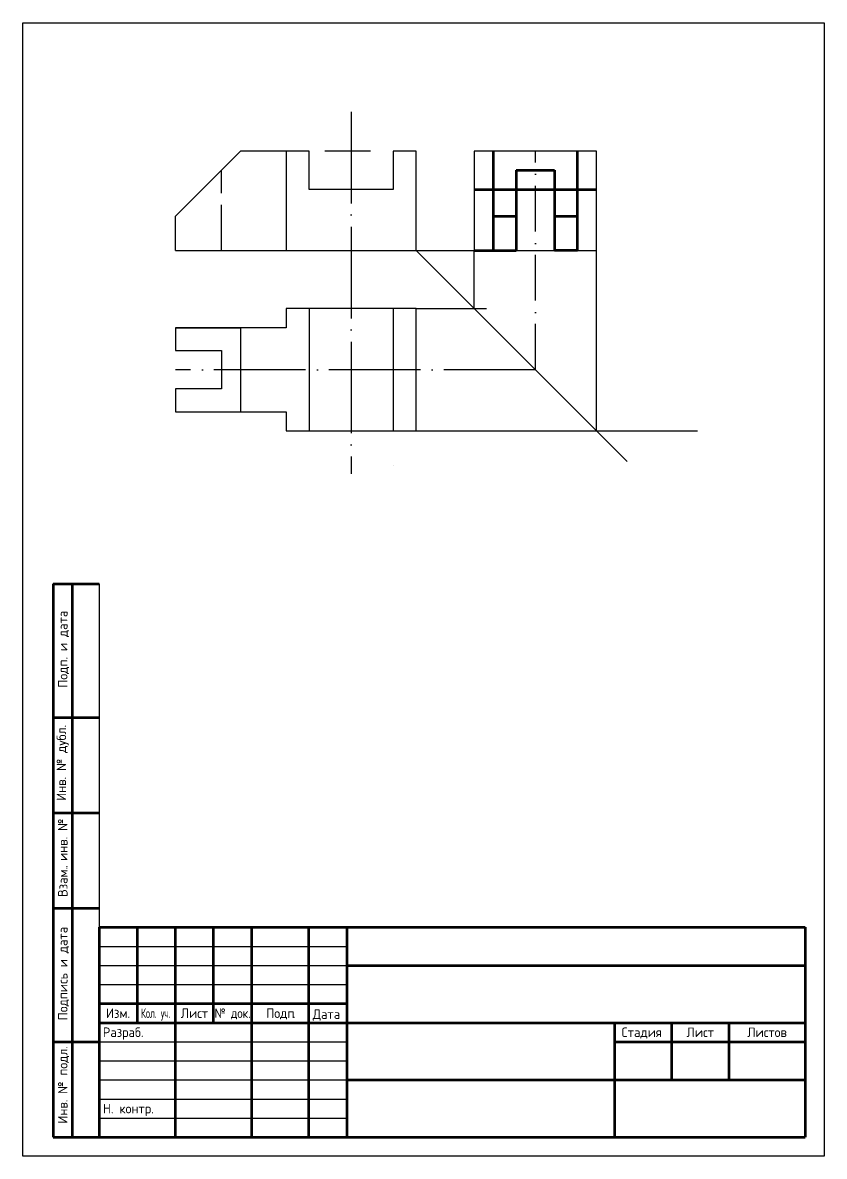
# Model space of a CAD drawing. Header units: millimetres. Extents: x 1860 to 2958, y 1564 to 1982.
# Drawn here: x 1859.5 to 2069.5, y 1563.6 to 1860.6 of the extents above; entities that cross this region are included whole.
import ezdxf
from ezdxf.enums import TextEntityAlignment as Align

# ---------------------------------------------------------------- set-up
doc = ezdxf.new("R2010")
doc.units = ezdxf.units.MM
for name, pattern in [('ACAD_ISO02W100', [15, 12, -3]), ('ACAD_ISO04W100', [30, 24, -3, 0, -3]), ('ACAD_ISO10W100', [18, 12, -3, 0, -3])]:
    doc.linetypes.add(name, pattern=pattern)
doc.styles.add('GOST-2.304_Type-B', font='GOST Common.ttf')
doc.styles.get("Standard").update_dxf_attribs({"font": 'arial.ttf'})

# ---------------------------------------------------------------- blocks, each defined once
blk = doc.blocks.new('ACAD_SPDS_TB_18')
at = {"linetype": 'Continuous', "lineweight": 60}
for p, q in [((-12, 145), (0, 145)), ((-12, 145), (-12, 0)), ((-7, 145), (-7, 0)), ((-12, 110), (0, 110)), ((-12, 85), (0, 85)), ((-12, 60), (0, 60)), ((-12, 25), (0, 25)), ((-12, 0), (0, 0))]:
    blk.add_line(p, q, dxfattribs=at)
at = {"linetype": 'Continuous', "lineweight": 30}
blk.add_line((0, 145), (0, 0), dxfattribs=at)
at = {"style": 'GOST-2.304_Type-B'}
for s, p in [('Подп. и дата', (-8.25, 117.77)), ('Инв. № дубл.', (-8.62, 88.14)), ('Взам. инв. №', (-8.25, 62.96)), ('. ', (-8.25, 70.58)), ('Подпись и дата', (-8.25, 30.64)), ('Инв. № подл.', (-8.25, 3.57))]:
    blk.add_text(s, height=2.5, rotation=90, dxfattribs=at).set_placement(p)
for tag, p in [('ПОДП_ДАТА_2', (-3.5, 127.5)), ('ИНВ_Н_ДУБЛ', (-3.65, 97.5)), ('ВЗАМ_ИНВ_Н', (-3.5, 71.94)), ('ПОДП_ДАТА_1', (-3.5, 42.5)), ('ИНВ_НОМ_ПОДЛ', (-3.5, 12.5))]:
    blk.add_attdef(tag, text='', height=2.5, rotation=90, dxfattribs=at).set_placement(p, align=Align.MIDDLE_CENTER)
at = {"style": 'GOST-2.304_Type-B', "flags": 1}
blk.add_attdef('ИДЕНТИФИКАТОР_НАДПИСИ', (-12.12, -11.58), '', height=2.5, dxfattribs=at)
blk = doc.blocks.new('ACAD_SPDS_TB_00')
at = {"linetype": 'Continuous', "lineweight": 60}
for p, q in [((-185, 55), (-185, 0)), ((-185, 55), (0, 55)), ((-175, 55), (-175, 30)), ((-165, 0), (-165, 55)), ((-155, 30), (-155, 55)), ((-145, 0), (-145, 55)), ((-130, 0), (-130, 55)), ((-120, 0), (-120, 55)), ((0, 55), (0, 0)), ((-120, 45), (0, 45)), ((-185, 35), (-120, 35)), ((-185, 30), (0, 30)), ((-50, 30), (-50, 0)), ((-35, 30), (-35, 15)), ((-20, 30), (-20, 15)), ((-50, 25), (0, 25)), ((-120, 15), (0, 15)), ((-185, 0), (0, 0))]:
    blk.add_line(p, q, dxfattribs=at)
at = {"linetype": 'Continuous', "lineweight": 25}
for p, q in [((-185, 50), (-120, 50)), ((-185, 45), (-120, 45)), ((-185, 40), (-120, 40)), ((-185, 25), (-120, 25)), ((-185, 20), (-120, 20)), ((-185, 15), (-120, 15)), ((-185, 10), (-120, 10)), ((-185, 5), (-120, 5))]:
    blk.add_line(p, q, dxfattribs=at)
at = {"style": 'GOST-2.304_Type-B'}
for s, p in [('Изм.', (-180, 31.25)), ('Лист', (-160, 31.25)), ('Подп', (-137.5, 31.25))]:
    blk.add_text(s, height=2.5, dxfattribs=at).set_placement(p, align=Align.CENTER)
at = {"style": 'GOST-2.304_Type-B', "width": 0.7}
blk.add_text('Кол. уч.', height=2.5, dxfattribs=at).set_placement((-174, 31.25))
at = {"style": 'GOST-2.304_Type-B', "width": 0.9}
blk.add_text('№ док.', height=2.5, dxfattribs=at).set_placement((-150, 31.25), align=Align.CENTER)
at = {"style": 'GOST-2.304_Type-B'}
for s, p in [('Дата', (-129, 31)), ('.', (-177.56, 31.25)), ('.', (-134.25, 31.25)), ('Разраб.', (-184, 26.25)), ('Стадия', (-48.12, 26.25)), ('Н. контр.', (-184, 6.25))]:
    blk.add_text(s, height=2.5, dxfattribs=at).set_placement(p)
blk.add_text('Лист', height=2.5, dxfattribs=at).set_placement((-27.5, 27.5), align=Align.MIDDLE_CENTER)
at = {"linetype": 'Continuous', "insert": (-10, 27.5), "char_height": 2.5, "width": 19, "attachment_point": 5, "style": 'GOST-2.304_Type-B'}
blk.add_mtext('Листов', dxfattribs=at)
at = {"style": 'GOST-2.304_Type-B', "flags": 8}
for tag, p in [('ИЗМ_4', (-180, 51)), ('КОЛ_УЧ4', (-170, 51)), ('ЛИСТ_ИЗМ4', (-160, 51)), ('N_ДОК_4', (-150, 51)), ('ИЗМ_3', (-180, 46)), ('КОЛ_УЧ3', (-170, 46)), ('ЛИСТ_ИЗМ3', (-160, 46)), ('N_ДОК_3', (-150, 46)), ('ИЗМ_2', (-180, 41)), ('КОЛ_УЧ2', (-170, 41)), ('ЛИСТ_ИЗМ2', (-160, 41)), ('N_ДОК_2', (-150, 41)), ('ИЗМ_1', (-180, 36)), ('КОЛ_УЧ1', (-170, 36)), ('ЛИСТ_ИЗМ1', (-160, 36)), ('N_ДОК_1', (-150, 36))]:
    blk.add_attdef(tag, text='', height=2.5, dxfattribs=at).set_placement(p, align=Align.CENTER)
at = {"style": 'GOST-2.304_Type-B', "width": 0.6, "flags": 8}
for tag, p in [('ИЗМ_4_ДАТА', (-125, 51)), ('ИЗМ_3_ДАТА', (-125, 46)), ('ИЗМ_2_ДАТА', (-125, 41)), ('ИЗМ_1_ДАТА', (-124.48, 36)), ('РАЗРАБ_ДАТА', (-125, 26)), ('ДОЛЖНОСТЬ_1_ДАТА', (-125, 21)), ('ДОЛЖНОСТЬ_2_ДАТА', (-125, 16)), ('ДОЛЖНОСТЬ_3_ДАТА', (-125, 11)), ('НКОНТР_ДАТА', (-125, 6)), ('ДОЛЖНОСТЬ_4_ДАТА', (-125, 1))]:
    blk.add_attdef(tag, text='', height=2.5, dxfattribs=at).set_placement(p, align=Align.CENTER)
at = {"lineweight": 30, "flags": 104}
for tag, height, p in [('ОБОЗНАЧЕНИЕ_ДОКУМЕНТА', 5, (-60, 50)), ('НАИМЕНОВАНИЕ_ОБЪЕКТА_СТРОИТЕЛЬСТВА', 3.5, (-60, 37.5)), ('НАИМЕНОВАНИЕ_ЗДАНИЯ_СООРУЖЕНИЯ', 3.5, (-85, 22.5)), ('НАИМЕНОВАНИЕ_ИЗОБРАЖЕНИЙ', 3.5, (-85, 7.5)), ('НАИМЕНОВАНИЕ_ПРЕДПРИЯТИЯ', 3.5, (-23.73, 7.5))]:
    blk.add_attdef(tag, text='', height=height, dxfattribs=at).set_placement(p, align=Align.MIDDLE_CENTER)
at = {"style": 'GOST-2.304_Type-B'}
for tag, p, flags in [('РАЗРАБ_ФИО', (-164.31, 26), 8), ('ДОЛЖНОСТЬ_1', (-184, 21), 8), ('ДОЛЖНОСТЬ_1_ФИО', (-164.31, 21), 8), ('ДОЛЖНОСТЬ_2', (-184, 16), 8), ('ДОЛЖНОСТЬ_2_ФИО', (-164.31, 16), 8), ('ДОЛЖНОСТЬ_3', (-184, 11), 8), ('ДОЛЖНОСТЬ_3_ФИО', (-164.31, 11), 8), ('НКОНТР_ФИО', (-164.31, 6), 8), ('ДОЛЖНОСТЬ_4', (-184, 1), 8), ('ДОЛЖНОСТЬ_4_ФИО', (-164.31, 1), 8), ('ИДЕНТИФИКАТОР_НАДПИСИ', (0, 0), 1)]:
    blk.add_attdef(tag, p, '', height=2.5, dxfattribs=dict(at, flags=flags))
at = {"style": 'GOST-2.304_Type-B', "flags": 8}
for tag, p in [('СТАДИЯ', (-42.77, 20)), ('ЛИСТ', (-27.77, 20)), ('ЛИСТОВ', (-10, 20))]:
    blk.add_attdef(tag, text='', height=2.5, dxfattribs=at).set_placement(p, align=Align.MIDDLE_CENTER)

msp = doc.modelspace()

# ---------------------------------------------------------------- linework, layer by layer
at = {"linetype": 'ACAD_ISO04W100'}
for p, q in [((1945.596, 1837.263), (1945.596, 1742.463)), ((1993.84, 1769.716), (1899.596, 1769.716))]:
    msp.add_line(p, q, dxfattribs=at)
for p, q in [((1899.596, 1809.96), (1916.596, 1826.96)), ((1928.596, 1826.96), (1916.596, 1826.96)), ((1934.596, 1826.96), (1928.596, 1826.96)), ((1928.596, 1826.96), (1928.596, 1800.96)), ((1934.596, 1816.96), (1934.596, 1826.96)), ((1962.596, 1826.96), (1956.596, 1826.96)), ((1956.596, 1826.96), (1956.596, 1816.96)), ((1962.596, 1800.96), (1962.596, 1826.96)), ((2009.84, 1826.96), (1977.84, 1826.96)), ((1977.84, 1826.96), (1977.84, 1800.96)), ((2009.84, 1800.96), (2009.84, 1826.96)), ((1956.596, 1816.96), (1934.596, 1816.96)), ((1899.596, 1800.96), (1899.596, 1809.96)), ((1899.596, 1800.96), (1962.596, 1800.96)), ((1962.596, 1800.96), (2017.902, 1745.654)), ((1962.596, 1800.96), (1977.84, 1800.96)), ((1977.84, 1800.96), (2009.84, 1800.96)), ((1977.84, 1785.716), (1977.84, 1800.96)), ((2009.84, 1753.716), (2009.84, 1800.96)), ((1962.596, 1785.716), (1928.596, 1785.716)), ((1928.596, 1785.716), (1928.596, 1780.716)), ((1934.596, 1785.716), (1934.596, 1753.716)), ((1956.596, 1785.716), (1956.596, 1753.716)), ((1962.596, 1753.716), (1962.596, 1785.716)), ((1962.596, 1785.716), (1981.073, 1785.716)), ((1928.596, 1780.716), (1899.596, 1780.716)), ((1899.596, 1780.716), (1899.596, 1774.716)), ((1899.596, 1780.716), (1916.596, 1780.716)), ((1916.596, 1780.716), (1916.596, 1758.716)), ((1899.596, 1774.716), (1911.596, 1774.716)), ((1911.596, 1774.716), (1911.596, 1764.716)), ((1911.596, 1764.716), (1899.596, 1764.716)), ((1899.596, 1764.716), (1899.596, 1758.716)), ((1899.596, 1758.716), (1928.596, 1758.716)), ((1928.596, 1758.716), (1928.596, 1753.716)), ((1928.596, 1753.716), (1962.596, 1753.716)), ((1962.596, 1753.716), (2036.31, 1753.716)), ((1956.596, 1744.676), (1956.596, 1744.676))]:
    msp.add_line(p, q)
at = {"linetype": 'ACAD_ISO10W100'}
for p, q in [((1938.692, 1827.039), (1953.437, 1827.039)), ((1993.84, 1769.716), (1993.84, 1826.96))]:
    msp.add_line(p, q, dxfattribs=at)
at = {"lineweight": 100}
for p, q in [((1982.84, 1800.96), (1982.84, 1826.96)), ((2004.84, 1800.96), (2004.84, 1826.96)), ((1988.84, 1821.96), (1988.84, 1800.96)), ((1988.84, 1821.96), (1998.84, 1821.96)), ((1998.84, 1821.96), (1998.84, 1800.96)), ((1977.84, 1816.96), (2009.84, 1816.96)), ((1982.84, 1809.96), (1988.84, 1809.96)), ((1998.84, 1809.96), (2004.84, 1809.96)), ((1982.84, 1800.96), (1988.84, 1800.96)), ((1982.84, 1800.96), (1988.84, 1800.96)), ((2004.84, 1800.96), (1998.84, 1800.96)), ((2004.84, 1800.96), (2004.84, 1800.96))]:
    msp.add_line(p, q, dxfattribs=at)
at = {"linetype": 'ACAD_ISO02W100'}
msp.add_line((1911.596, 1800.96), (1911.596, 1821.96), dxfattribs=at)
at = {"linetype": 'ACAD_ISO10W100', "lineweight": 100}
msp.add_line((1977.84, 1800.96), (1982.84, 1800.96), dxfattribs=at)
msp.add_lwpolyline([(1859.54, 1563.64), (1859.54, 1860.64), (2069.54, 1860.64), (2069.54, 1563.64), (1859.54, 1563.64)])

# ---------------------------------------------------------------- block references
for name, p in [('ACAD_SPDS_TB_18', (1879.54, 1568.64)), ('ACAD_SPDS_TB_00', (2064.54, 1568.64))]:
    msp.add_blockref(name, p)

doc.saveas('drawing.dxf')
